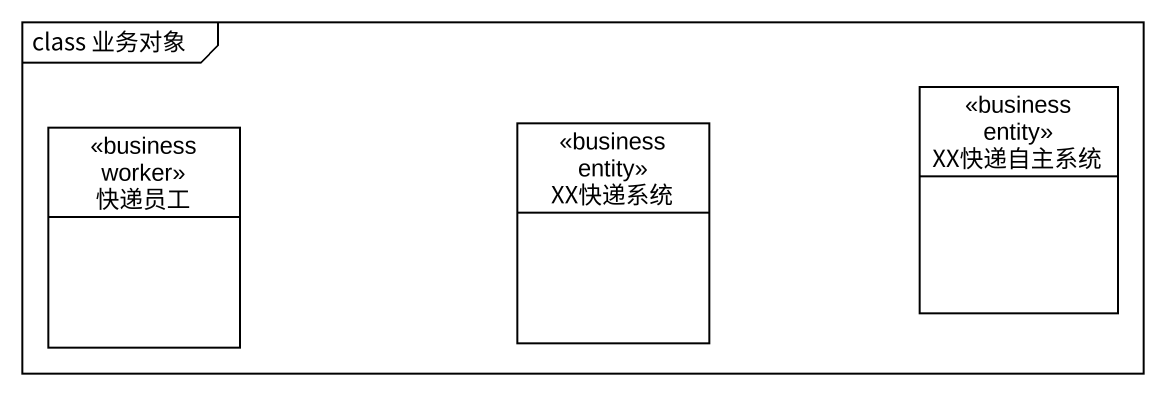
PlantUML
@startuml
mainframe class 业务对象
hide circle
hide empty members
class 快递员工 <<business worker>>
class XX快递系统 <<business entity>>
class XX快递自主系统 <<business entity>>
@enduml
